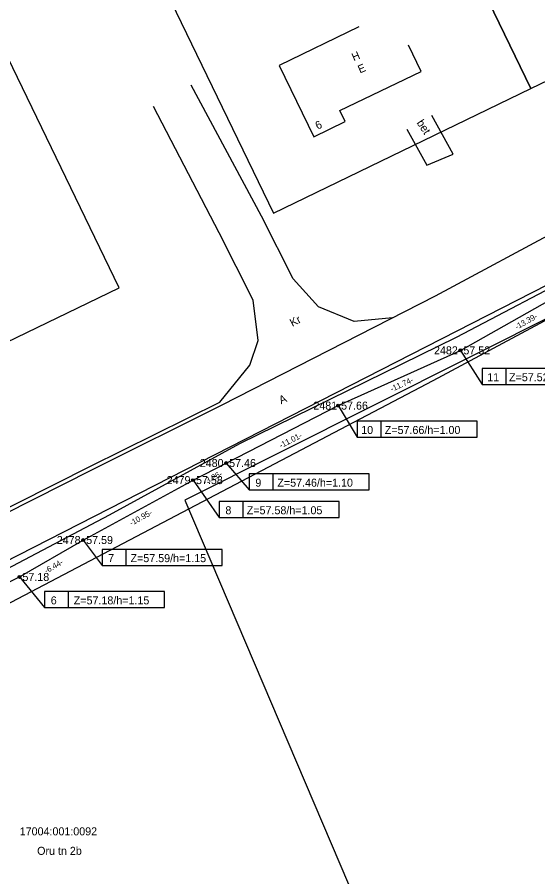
# Model space of a CAD drawing. Extents: x 643307 to 644029, y 6457938 to 6458410.
# Drawn here: x 643652.4 to 643697.9, y 6458228.9 to 6458304.1 of the extents above; entities that cross this region are included whole.
import ezdxf

# ---------------------------------------------------------------- set-up
doc = ezdxf.new("R2010")
doc.units = 0
for name, color, linetype in [('ABIJOONIS', 7, 'Continuous'), ('HOONE', 7, 'Continuous'), ('HOONEDET', 7, 'Continuous'), ('JOONSIDE', 7, 'Continuous'), ('KOORDPUNKT', 7, 'Continuous'), ('MOOTKORG', 7, 'Continuous'), ('MOOTMPUNKT', 7, 'Continuous'), ('MOOTNR', 7, 'Continuous'), ('MOOTPIIR', 7, 'Continuous'), ('MPKAABEL', 7, 'Continuous'), ('PIIR', 7, 'Continuous'), ('TEE', 7, 'Continuous')]:
    doc.layers.add(name, color=color, linetype=linetype)

msp = doc.modelspace()

# ---------------------------------------------------------------- linework, layer by layer
at = {"layer": 'ABIJOONIS'}
for points in [[(643691.14, 6458274.921), (643693.048, 6458271.938), (643703.548, 6458271.938), (643703.548, 6458273.338), (643693.048, 6458273.338), (643693.048, 6458271.938)], [(643695.148, 6458271.938), (643695.148, 6458273.338)], [(643680.444, 6458270.085), (643682.094, 6458267.326), (643692.594, 6458267.326), (643692.594, 6458268.726), (643682.094, 6458268.726), (643682.094, 6458267.326)], [(643684.194, 6458267.326), (643684.194, 6458268.726)], [(643670.649, 6458265.062), (643672.659, 6458262.714), (643683.159, 6458262.714), (643683.159, 6458264.114), (643672.659, 6458264.114), (643672.659, 6458262.714)], [(643674.759, 6458262.714), (643674.759, 6458264.114)], [(643667.752, 6458263.571), (643670.039, 6458260.303), (643680.539, 6458260.303), (643680.539, 6458261.703), (643670.039, 6458261.703), (643670.039, 6458260.303)], [(643672.139, 6458260.303), (643672.139, 6458261.703)], [(643658.142, 6458258.331), (643659.798, 6458256.115), (643670.298, 6458256.115), (643670.298, 6458257.515), (643659.798, 6458257.515), (643659.798, 6458256.115)], [(643661.898, 6458256.115), (643661.898, 6458257.515)], [(643652.567, 6458255.1), (643654.762, 6458252.422), (643665.262, 6458252.422), (643665.262, 6458253.822), (643654.762, 6458253.822), (643654.762, 6458252.422)], [(643656.862, 6458252.422), (643656.862, 6458253.822)]]:
    msp.add_lwpolyline(points, dxfattribs=at)
at = {"layer": 'HOONE'}
msp.add_lwpolyline([(643682.245, 6458303.217), (643675.285, 6458299.848), (643678.307, 6458293.605), (643681.066, 6458294.933), (643680.604, 6458295.894), (643687.697, 6458299.308), (643686.584, 6458301.621)], dxfattribs=at)
at = {"layer": 'KOORDPUNKT'}
for centre, radius in [((643691.14, 6458274.921), 0.125), ((643691.14, 6458274.921), 0.0125), ((643691.14, 6458274.921), 0.011), ((643691.14, 6458274.921), 0.00955), ((643691.14, 6458274.921), 0.00807), ((643691.14, 6458274.921), 0.00659), ((643691.14, 6458274.921), 0.00511), ((643691.14, 6458274.921), 0.00363), ((643691.14, 6458274.921), 0.00215), ((643680.444, 6458270.085), 0.125), ((643680.444, 6458270.085), 0.0125), ((643680.444, 6458270.085), 0.011), ((643680.444, 6458270.085), 0.00955), ((643680.444, 6458270.085), 0.00807), ((643680.444, 6458270.085), 0.00659), ((643680.444, 6458270.085), 0.00511), ((643680.444, 6458270.085), 0.00363), ((643680.444, 6458270.085), 0.00215), ((643670.649, 6458265.062), 0.125), ((643670.649, 6458265.062), 0.0125), ((643670.649, 6458265.062), 0.011), ((643670.649, 6458265.062), 0.00955), ((643670.649, 6458265.062), 0.00807), ((643670.649, 6458265.062), 0.00659), ((643670.649, 6458265.062), 0.00511), ((643670.649, 6458265.062), 0.00363), ((643670.649, 6458265.062), 0.00215), ((643667.752, 6458263.571), 0.125), ((643667.752, 6458263.571), 0.0125), ((643667.752, 6458263.571), 0.011), ((643667.752, 6458263.571), 0.00955), ((643667.752, 6458263.571), 0.00807), ((643667.752, 6458263.571), 0.00659), ((643667.752, 6458263.571), 0.00511), ((643667.752, 6458263.571), 0.00363), ((643667.752, 6458263.571), 0.00215), ((643658.142, 6458258.331), 0.125), ((643658.142, 6458258.331), 0.0125), ((643658.142, 6458258.331), 0.011), ((643658.142, 6458258.331), 0.00955), ((643658.142, 6458258.331), 0.00807), ((643658.142, 6458258.331), 0.00659), ((643658.142, 6458258.331), 0.00511), ((643658.142, 6458258.331), 0.00363), ((643658.142, 6458258.331), 0.00215), ((643652.567, 6458255.1), 0.125), ((643652.567, 6458255.1), 0.0125), ((643652.567, 6458255.1), 0.011), ((643652.567, 6458255.1), 0.00955), ((643652.567, 6458255.1), 0.00807), ((643652.567, 6458255.1), 0.00659), ((643652.567, 6458255.1), 0.00511), ((643652.567, 6458255.1), 0.00363), ((643652.567, 6458255.1), 0.00215)]:
    msp.add_circle(centre, radius, dxfattribs=at)
at = {"layer": 'MOOTMPUNKT'}
for centre in [(643691.14, 6458274.921), (643680.444, 6458270.085), (643670.649, 6458265.062), (643667.752, 6458263.571), (643658.142, 6458258.331), (643652.567, 6458255.1)]:
    msp.add_circle(centre, 0.1, dxfattribs=at)
at = {"layer": 'MOOTPIIR'}
msp.add_lwpolyline([(643620.642, 6458236.519), (643619.435, 6458240.141), (643750.316, 6458307.03), (643772.773, 6458313.792), (643781.949, 6458314.999), (643781.708, 6458322.002), (643788.711, 6458327.073), (643807.546, 6458337.215), (643812.858, 6458340.113), (643814.307, 6458343.011), (643813.824, 6458349.289), (643815.998, 6458350.013), (643815.998, 6458341.803), (643813.1, 6458337.94), (643786.054, 6458323.209), (643784.123, 6458320.553), (643784.364, 6458313.067), (643770.117, 6458311.136), (643750.799, 6458304.857), (643726.168, 6458292.3), (643688.739, 6458272.258)], close=True, dxfattribs=at)
at = {"layer": 'MPKAABEL'}
for points in [[(643621.54, 6458239.069), (643621.619, 6458240.041), (643628.961, 6458243.666), (643636.321, 6458247.189), (643644.148, 6458250.955), (643652.567, 6458255.1), (643658.142, 6458258.331), (643667.752, 6458263.571), (643670.649, 6458265.062), (643680.444, 6458270.085), (643691.14, 6458274.921), (643702.806, 6458281.499), (643711.307, 6458285.675), (643719.173, 6458289.615), (643727.562, 6458294.618), (643734.701, 6458298.229), (643738.063, 6458299.803), (643747.529, 6458304.486), (643757.853, 6458308.443), (643771.643, 6458312.332), (643780.172, 6458313.814), (643783.26, 6458314.328)], [(643621.54, 6458239.069), (643621.619, 6458240.041), (643628.961, 6458243.666), (643636.321, 6458247.189), (643644.148, 6458250.955), (643652.567, 6458255.1), (643658.142, 6458258.331), (643667.752, 6458263.571), (643670.649, 6458265.062), (643680.444, 6458270.085), (643691.14, 6458274.921), (643702.806, 6458281.499)]]:
    msp.add_lwpolyline(points, dxfattribs=at)
at = {"layer": 'PIIR'}
msp.add_lwpolyline([(643948.83, 6458373.13), (643834.5, 6458327.04), (643809.94, 6458318.75), (643757.99, 6458307.46), (643667.02, 6458261.82), (643682.1, 6458226.44), (643640.7, 6458203.32), (643596.21, 6458180.5), (643577.63, 6458217.12), (643524.52, 6458192.86)], dxfattribs=at)
for points in [[(643697.3, 6458297.82), (643719.8, 6458308.7), (643704.12, 6458341.1), (643681.62, 6458330.21)], [(643674.8, 6458286.93), (643697.3, 6458297.82), (643681.62, 6458330.21), (643659.11, 6458319.33)], [(643638.79, 6458269.51), (643661.29, 6458280.4), (643645.61, 6458312.8), (643623.11, 6458301.91)]]:
    msp.add_lwpolyline(points, close=True, dxfattribs=at)
at = {"layer": 'TEE'}
for points in [[(643841.775, 6458336.891), (643836.934, 6458335.038), (643826.786, 6458331.839), (643810.708, 6458326.254), (643795.753, 6458322.589), (643770.126, 6458317.301), (643758.318, 6458314.027), (643747.157, 6458309.449), (643728.686, 6458300.546), (643724.498, 6458298.551), (643709.425, 6458290.596), (643700.329, 6458285.786), (643688.918, 6458279.648), (643670.276, 6458270.115), (643658.921, 6458264.475), (643646.032, 6458257.958), (643634.189, 6458252.155), (643622.328, 6458246.454), (643609.216, 6458239.97), (643597.864, 6458234.09)], [(643685.213, 6458277.753), (643681.839, 6458277.441), (643678.718, 6458278.739), (643676.509, 6458281.183), (643673.752, 6458286.663), (643667.574, 6458298.102)], [(643596.989, 6458234.213), (643609.039, 6458240.631), (643622.101, 6458246.81), (643634.153, 6458252.658), (643645.91, 6458258.318), (643658.773, 6458264.794), (643670.089, 6458270.4), (643672.733, 6458273.618), (643673.455, 6458275.783), (643673.014, 6458279.306), (643670.033, 6458285.193), (643664.282, 6458296.251)], [(643686.453, 6458294.262), (643688.198, 6458291.12), (643690.514, 6458292.09), (643688.635, 6458295.474)], [(643702.117, 6458282.003), (643690.761, 6458276.054), (643671.807, 6458266.75), (643660.404, 6458260.518), (643648.173, 6458254.057), (643635.87, 6458248.23), (643624.442, 6458242.738), (643611.113, 6458235.688), (643599.898, 6458230.833)]]:
    msp.add_lwpolyline(points, dxfattribs=at)

# ---------------------------------------------------------------- texts
at = {"layer": 'ABIJOONIS'}
for s, p in [('11', (643693.485, 6458272.218)), ('Z=57.52/h=0.95', (643695.393, 6458272.218)), ('10', (643682.461, 6458267.606)), ('Z=57.66/h=1.00', (643684.526, 6458267.606)), ('9', (643673.202, 6458262.994)), ('Z=57.46/h=1.10', (643675.127, 6458262.994)), ('8', (643670.581, 6458260.583)), ('Z=57.58/h=1.05', (643672.454, 6458260.583)), ('7', (643660.323, 6458256.395)), ('Z=57.59/h=1.15', (643662.283, 6458256.395)), ('6', (643655.304, 6458252.702)), ('Z=57.18/h=1.15', (643657.317, 6458252.702))]:
    msp.add_text(s, height=0.7, dxfattribs=at).set_placement(p)
at = {"layer": 'HOONE'}
for s, rotation, p in [('H', 23.31481, (643681.812, 6458300.198)), ('E', 23.31481, (643682.348, 6458299.133)), ('6', 25.58293, (643678.646, 6458294.211))]:
    msp.add_text(s, height=0.7, rotation=rotation, dxfattribs=at).set_placement(p)
at = {"layer": 'HOONEDET'}
msp.add_text('bet', height=0.7, rotation=303.27489, dxfattribs=at).set_placement((643687.281, 6458294.82))
at = {"layer": 'JOONSIDE'}
for s, rotation, p in [('-13.39-', 29.41695, (643696.082, 6458276.713)), ('-11.74-', 24.32923, (643685.143, 6458271.288)), ('-11.01-', 27.14933, (643675.446, 6458266.346)), ('-3.26-', 27.23354, (643668.81, 6458263.167)), ('-10.95-', 28.6021, (643662.364, 6458259.56)), ('-6.44-', 30.0945, (643654.931, 6458255.382))]:
    msp.add_text(s, height=0.5, rotation=rotation, dxfattribs=at).set_placement(p)
at = {"layer": 'MOOTKORG'}
for s, p in [(' 57.52', (643691.14, 6458274.571)), (' 57.66', (643680.444, 6458269.735)), (' 57.46', (643670.649, 6458264.712)), (' 57.58', (643667.752, 6458263.221)), (' 57.59', (643658.142, 6458257.981)), (' 57.18', (643652.567, 6458254.75))]:
    msp.add_text(s, height=0.7, dxfattribs=at).set_placement(p)
at = {"layer": 'MOOTNR'}
for s, p in [('2482 ', (643688.83, 6458274.571)), ('2481 ', (643678.274, 6458269.735)), ('2480 ', (643668.339, 6458264.712)), ('2479 ', (643665.442, 6458263.221)), ('2478 ', (643655.832, 6458257.981))]:
    msp.add_text(s, height=0.7, dxfattribs=at).set_placement(p)
at = {"layer": 'PIIR'}
for s, p in [('17004:001:0092', (643652.59, 6458232.5)), ('Oru tn 2b', (643654.114, 6458230.795))]:
    msp.add_text(s, height=0.7, dxfattribs=at).set_placement(p)
at = {"layer": 'TEE'}
for s, rotation, p in [('Kr', 28.00918, (643676.445, 6458276.964)), ('A', 23.09392, (643675.444, 6458270.205))]:
    msp.add_text(s, height=0.7, rotation=rotation, dxfattribs=at).set_placement(p)

doc.saveas('drawing.dxf')
